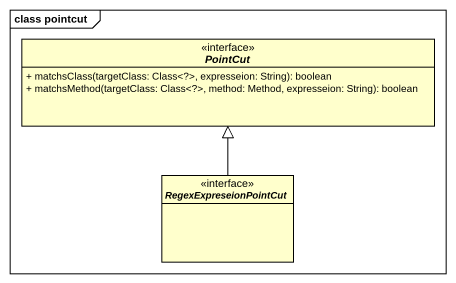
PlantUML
@startuml
mainframe class pointcut
hide circle
hide empty members
skinparam classAttributeIconSize 0
interface PointCut <<interface>> {
  + matchsClass(targetClass: Class<?>, expresseion: String): boolean
  + matchsMethod(targetClass: Class<?>, method: Method, expresseion: String): boolean
}
interface RegexExpreseionPointCut <<interface>>
RegexExpreseionPointCut -up-|> PointCut
@enduml
